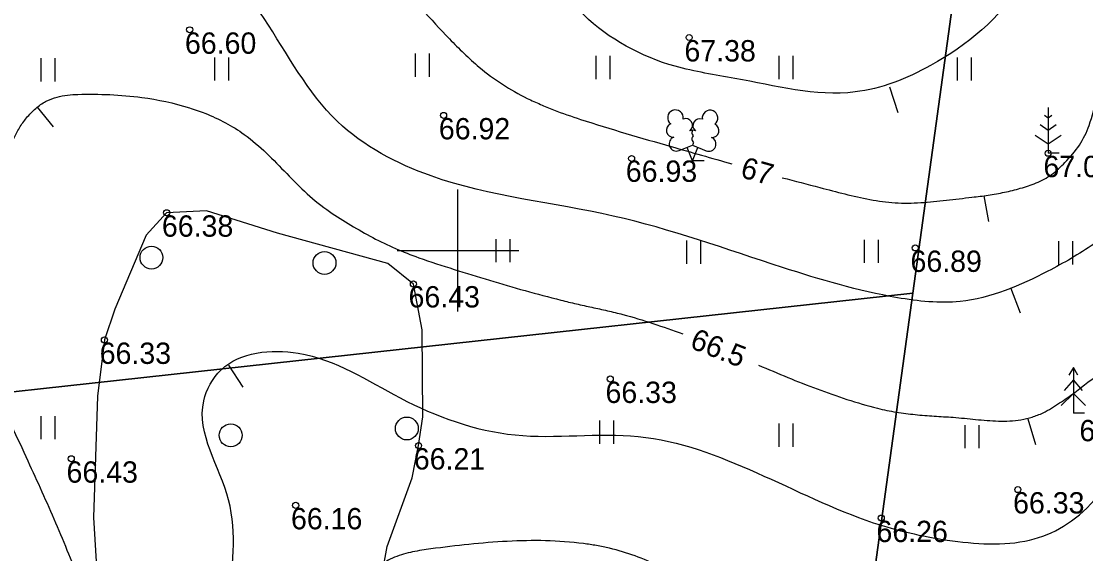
# Model space of a CAD drawing. Extents: x 642676 to 643174, y 6457928 to 6458389.
# Drawn here: x 642885.67 to 642920.6, y 6458090.05 to 6458107.52 of the extents above; entities that cross this region are included whole.
import ezdxf

# ---------------------------------------------------------------- set-up
doc = ezdxf.new("R2010")
doc.units = 0
for name, color, linetype in [('HALJASTUS', 7, 'Continuous'), ('HORISONTAAL', 7, 'Continuous'), ('KORGUS-EH2000', 7, 'Continuous'), ('PIIR', 7, 'Continuous'), ('PUU', 7, 'Continuous'), ('VORK', 7, 'Continuous')]:
    doc.layers.add(name, color=color, linetype=linetype)

msp = doc.modelspace()

# ---------------------------------------------------------------- linework, layer by layer
at = {"layer": 'HALJASTUS'}
for p, q in [((642898.594, 6458106.462), (642898.594, 6458105.702)), ((642899.054, 6458106.462), (642899.054, 6458105.702)), ((642886.309, 6458106.312), (642886.309, 6458105.552)), ((642886.769, 6458106.312), (642886.769, 6458105.552)), ((642892.013, 6458106.337), (642892.013, 6458105.577)), ((642892.473, 6458106.337), (642892.473, 6458105.577)), ((642904.523, 6458106.387), (642904.523, 6458105.627)), ((642904.983, 6458106.387), (642904.983, 6458105.627)), ((642910.528, 6458106.387), (642910.528, 6458105.627)), ((642910.988, 6458106.387), (642910.988, 6458105.627)), ((642916.382, 6458106.337), (642916.382, 6458105.577)), ((642916.842, 6458106.337), (642916.842, 6458105.577)), ((642901.246, 6458100.379), (642901.246, 6458099.619)), ((642901.706, 6458100.379), (642901.706, 6458099.619)), ((642907.5, 6458100.329), (642907.5, 6458099.569)), ((642907.96, 6458100.329), (642907.96, 6458099.569)), ((642913.33, 6458100.354), (642913.33, 6458099.594)), ((642913.79, 6458100.354), (642913.79, 6458099.594)), ((642919.71, 6458100.304), (642919.71, 6458099.544)), ((642920.17, 6458100.304), (642920.17, 6458099.544)), ((642886.309, 6458094.571), (642886.309, 6458093.811)), ((642886.769, 6458094.571), (642886.769, 6458093.811)), ((642904.648, 6458094.421), (642904.648, 6458093.661)), ((642905.108, 6458094.421), (642905.108, 6458093.661)), ((642910.528, 6458094.321), (642910.528, 6458093.561)), ((642910.988, 6458094.321), (642910.988, 6458093.561)), ((642916.632, 6458094.271), (642916.632, 6458093.511)), ((642917.092, 6458094.271), (642917.092, 6458093.511))]:
    msp.add_line(p, q, dxfattribs=at)
msp.add_lwpolyline([(642897.522, 6458089.447), (642897.672, 6458090.293), (642898.497, 6458092.546), (642898.705, 6458093.601), (642898.847, 6458094.548), (642898.822, 6458097.402), (642898.538, 6458098.902), (642897.697, 6458099.58), (642894.08, 6458100.567), (642891.742, 6458101.307), (642890.438, 6458101.241), (642889.766, 6458100.506), (642888.74, 6458098.078), (642888.396, 6458097.067), (642888.164, 6458095.224), (642888.039, 6458091.244), (642888.143, 6458089.434)], dxfattribs=at)
for centre in [(642889.94, 6458099.77), (642895.619, 6458099.595), (642898.321, 6458094.162), (642892.542, 6458093.937)]:
    msp.add_circle(centre, 0.375, dxfattribs=at)
at = {"layer": 'HORISONTAAL'}
for p, q in [((642914.166, 6458105.373), (642914.439, 6458104.529)), ((642886.189, 6458104.703), (642886.71, 6458104.058)), ((642917.262, 6458101.798), (642917.415, 6458100.956)), ((642918.139, 6458098.785), (642918.456, 6458097.953)), ((642892.464, 6458096.241), (642892.935, 6458095.521)), ((642918.704, 6458094.479), (642918.952, 6458093.635))]:
    msp.add_line(p, q, dxfattribs=at)
for points in [[(642929.948, 6458140.902), (642927.488, 6458138.008), (642922.507, 6458136.634), (642921.689, 6458134.623), (642921.54, 6458131.645), (642921.391, 6458126.657), (642921.54, 6458122.116), (642921.019, 6458118.319), (642920.995, 6458115.006), (642919.928, 6458112.152), (642918.49, 6458108.752), (642915.513, 6458106.072), (642913.033, 6458105.204), (642909.09, 6458105.65), (642907.13, 6458106.047), (642904.129, 6458107.735), (642901.872, 6458110.539), (642900.483, 6458111.854), (642896.466, 6458116.346), (642894.184, 6458119.771), (642891.356, 6458123.568), (642889.868, 6458125.292), (642887.115, 6458126.558), (642884.759, 6458126.682), (642882.254, 6458126.409), (642876.128, 6458126.955), (642872.346, 6458127.486)], [(642910.644, 6458102.391), (642911.881, 6458102.068), (642913.521, 6458101.676), (642914.347, 6458101.567), (642915.186, 6458101.575), (642916.03, 6458101.653), (642916.869, 6458101.75), (642917.404, 6458101.818), (642917.932, 6458101.914), (642918.456, 6458102.045), (642918.977, 6458102.221), (642919.484, 6458102.499), (642919.92, 6458102.892), (642920.397, 6458103.464), (642920.713, 6458104.108), (642920.968, 6458105.037), (642921.204, 6458105.97), (642921.436, 6458106.902), (642921.681, 6458107.83), (642922.107, 6458109.161), (642922.576, 6458110.485), (642922.989, 6458111.821), (642923.142, 6458112.5), (642923.2, 6458112.844), (642923.243, 6458113.19), (642923.271, 6458114.542), (642923.218, 6458115.895), (642923.18, 6458116.82), (642923.123, 6458117.745), (642923.09, 6458118.669), (642923.094, 6458119.131), (642923.104, 6458119.362), (642923.119, 6458119.593), (642923.225, 6458120.118), (642923.418, 6458120.623), (642923.642, 6458121.122), (642923.838, 6458121.628), (642924.262, 6458122.963), (642924.657, 6458124.308), (642924.79, 6458124.882)], [(642927.741, 6458121.781), (642927.021, 6458123.171), (642926.401, 6458123.171), (642925.533, 6458120.59), (642925.037, 6458117.115), (642924.268, 6458111.184), (642923.797, 6458106.767), (642923.127, 6458102.598), (642920.871, 6458100.215), (642919.358, 6458099.322), (642916.481, 6458098.329), (642914.422, 6458098.454), (642910.652, 6458099.446), (642905.097, 6458101.134), (642899.119, 6458102.449), (642896.044, 6458104.236), (642893.638, 6458107.611), (642891.48, 6458110.316), (642889.397, 6458111.978), (642887.512, 6458112.276), (642884.362, 6458111.879), (642877.815, 6458109.422), (642876.426, 6458108.132), (642875.979, 6458107.512), (642875.88, 6458106.171), (642875.582, 6458101.01), (642875.508, 6458098.23), (642876.302, 6458094.533), (642877.988, 6458092.646), (642881.336, 6458091.753), (642881.758, 6458091.282), (642884.164, 6458086.616), (642885.726, 6458083.564), (642887.438, 6458079.99), (642888.008, 6458076.491), (642888.554, 6458074.605), (642888.851, 6458073.141), (642890.687, 6458072.396), (642890.86, 6458074.382), (642891.828, 6458075.201), (642892.869, 6458074.977), (642893.688, 6458073.389), (642892.472, 6458071.677), (642891.232, 6458070.684), (642890.216, 6458069.865), (642889.075, 6458068.674), (642888.504, 6458066.813), (642888.951, 6458064.554)], [(642874.197, 6458119.06), (642874.458, 6458119.94), (642874.613, 6458120.231), (642874.732, 6458120.353), (642874.88, 6458120.462), (642875.401, 6458120.682), (642875.921, 6458120.685), (642876.634, 6458120.519), (642877.347, 6458120.339), (642878.06, 6458120.158), (642878.774, 6458119.99), (642881.452, 6458119.444), (642882.222, 6458119.417), (642882.609, 6458119.48), (642882.99, 6458119.593), (642884.419, 6458120.235), (642885.768, 6458120.983), (642886.331, 6458121.333), (642886.876, 6458121.713), (642887.419, 6458122.094), (642887.975, 6458122.447), (642888.893, 6458122.497), (642889.08, 6458122.343), (642889.255, 6458122.179), (642889.571, 6458121.824), (642889.852, 6458121.439), (642890.108, 6458121.032), (642890.845, 6458119.773), (642891.497, 6458118.476), (642891.894, 6458117.409), (642892.007, 6458116.916), (642892.074, 6458116.408), (642892.169, 6458115.911), (642892.249, 6458115.674), (642892.365, 6458115.449), (642893.145, 6458114.396), (642894.002, 6458113.414), (642896.399, 6458110.664), (642898.813, 6458107.929), (642899.72, 6458106.946), (642900.196, 6458106.473), (642900.698, 6458106.018), (642902.276, 6458104.995), (642902.704, 6458104.798), (642903.138, 6458104.617), (642904.022, 6458104.306), (642906.998, 6458103.413), (642908.991, 6458102.846)], [(642909.868, 6458096.238), (642910.821, 6458095.839), (642911.785, 6458095.46), (642912.766, 6458095.117), (642913.769, 6458094.826), (642914.386, 6458094.699), (642915.006, 6458094.619), (642915.628, 6458094.568), (642916.249, 6458094.528), (642916.99, 6458094.46), (642917.736, 6458094.406), (642918.477, 6458094.45), (642918.842, 6458094.536), (642919.201, 6458094.677), (642919.742, 6458094.998), (642920.242, 6458095.347), (642921.135, 6458095.968), (642921.506, 6458096.105), (642921.921, 6458096.143), (642922.334, 6458096.193), (642922.525, 6458096.257), (642922.698, 6458096.365), (642923.33, 6458097.076), (642923.789, 6458097.903), (642924.483, 6458099.616), (642925.203, 6458102.892), (642925.55, 6458104.529), (642925.823, 6458106.068)], [(642889.301, 6458083.485), (642888.719, 6458085.173), (642888.174, 6458087.208), (642887.628, 6458088.994), (642887.23, 6458090.034), (642886.802, 6458091.06), (642885.892, 6458093.089), (642885.353, 6458094.242), (642884.782, 6458095.379), (642884.208, 6458096.519), (642883.66, 6458097.68), (642883.435, 6458098.372), (642883.405, 6458098.728), (642883.461, 6458099.07), (642883.729, 6458099.805), (642884.032, 6458100.534), (642885.272, 6458103.363), (642885.443, 6458103.725), (642885.635, 6458104.069), (642885.876, 6458104.395), (642886.022, 6458104.551), (642886.189, 6458104.703), (642886.509, 6458104.913), (642886.842, 6458105.039), (642887.184, 6458105.103), (642887.529, 6458105.125), (642888.57, 6458105.117), (642889.62, 6458105.025), (642891.183, 6458104.684), (642891.695, 6458104.505), (642892.367, 6458104.197), (642892.985, 6458103.81), (642893.711, 6458103.198), (642894.378, 6458102.528), (642895.05, 6458101.866), (642895.788, 6458101.278), (642896.487, 6458100.833), (642897.205, 6458100.425), (642898.714, 6458099.765), (642899.873, 6458099.383), (642901.035, 6458099.025), (642903.377, 6458098.375), (642903.885, 6458098.252), (642904.395, 6458098.139), (642904.904, 6458098.026), (642905.411, 6458097.903), (642907.376, 6458097.267)], [(642922.284, 6458086.579), (642922.011, 6458082.286), (642921.615, 6458080.424), (642920.25, 6458076.081), (642919.184, 6458075.536), (642916.654, 6458075.039), (642912.463, 6458075.337), (642909.635, 6458074.965), (642904.7, 6458074.171), (642900.806, 6458074.493), (642898.152, 6458075.982), (642896.168, 6458077.521), (642894.556, 6458080.3), (642893.018, 6458083.551), (642892.497, 6458088.44), (642892.472, 6458091.815), (642891.654, 6458095.066), (642892.224, 6458096.084), (642894.754, 6458096.63), (642898.102, 6458095.165), (642901.872, 6458093.949), (642905.915, 6458093.9), (642913.628, 6458091.071), (642916.059, 6458090.5), (642918.762, 6458090.5), (642920.895, 6458091.815), (642921.887, 6458092.56), (642922.507, 6458092.113), (642922.235, 6458086.852)], [(642907.859, 6458088.706), (642907.32, 6458089.143), (642906.605, 6458089.621), (642905.813, 6458089.979), (642904.974, 6458090.229), (642904.547, 6458090.318), (642904.121, 6458090.384), (642902.874, 6458090.478), (642901.618, 6458090.458), (642900.361, 6458090.357), (642899.111, 6458090.21), (642898.81, 6458090.167), (642898.512, 6458090.111), (642898.216, 6458090.036), (642897.921, 6458089.937), (642897.59, 6458089.758), (642897.455, 6458089.628), (642897.399, 6458089.551), (642897.35, 6458089.466), (642897.159, 6458088.955), (642897.06, 6458088.441), (642897.003, 6458087.406), (642896.987, 6458086.668), (642896.995, 6458085.929), (642897.045, 6458085.19), (642897.09, 6458084.821), (642897.152, 6458084.453), (642897.323, 6458083.872), (642897.462, 6458083.605), (642897.648, 6458083.361), (642898.062, 6458082.958), (642898.495, 6458082.595), (642898.932, 6458082.243), (642899.359, 6458081.872), (642899.442, 6458081.8), (642899.705, 6458081.594), (642899.857, 6458081.441), (642899.914, 6458081.352), (642899.937, 6458081.303), (642899.954, 6458081.252), (642899.996, 6458080.98), (642899.987, 6458080.707), (642899.955, 6458080.433), (642899.93, 6458080.16), (642899.916, 6458079.98), (642899.897, 6458079.8), (642899.88, 6458079.44), (642899.967, 6458079.079), (642900.17, 6458078.753), (642900.438, 6458078.448), (642900.723, 6458078.15), (642900.922, 6458077.936), (642901.119, 6458077.733), (642901.176, 6458077.676)]]:
    msp.add_spline(points, degree=3, dxfattribs=at)
at = {"layer": 'KORGUS-EH2000'}
for centre in [(642891.194, 6458107.244), (642907.588, 6458106.992), (642899.527, 6458104.435), (642919.37, 6458103.195), (642905.696, 6458103.021), (642890.438, 6458101.241), (642915.007, 6458100.086), (642898.538, 6458098.902), (642888.396, 6458097.067), (642904.997, 6458095.785), (642898.705, 6458093.601), (642887.308, 6458093.169), (642918.374, 6458092.158), (642894.674, 6458091.639), (642913.89, 6458091.22)]:
    msp.add_circle(centre, 0.1, dxfattribs=at)
at = {"layer": 'PIIR'}
msp.add_lwpolyline([(642948.51, 6458227.63), (642937.15, 6458150.56), (642928.75, 6458072.47), (642911.08, 6458070.62), (642914.93, 6458098.6), (642917.59, 6458117.94), (642919.91, 6458134.79), (642924.66, 6458169.35), (642929.35, 6458203.42)], dxfattribs=at)
for points in [[(642875.89, 6458125.19), (642917.59, 6458117.94), (642914.93, 6458098.6), (642876.21, 6458094.36), (642876.04, 6458110.5)], [(642876.21, 6458094.36), (642914.93, 6458098.6), (642911.08, 6458070.62), (642876.49, 6458066.88), (642876.27, 6458088.39)]]:
    msp.add_lwpolyline(points, close=True, dxfattribs=at)
at = {"layer": 'PUU'}
for p, q in [((642919.37, 6458104.695), (642919.37, 6458103.195)), ((642919.37, 6458104.345), (642919.246, 6458104.428)), ((642919.494, 6458104.428), (642919.37, 6458104.345)), ((642919.37, 6458103.945), (642919.103, 6458104.123)), ((642919.637, 6458104.123), (642919.37, 6458103.945)), ((642918.946, 6458103.784), (642919.37, 6458103.502)), ((642919.37, 6458103.502), (642919.794, 6458103.784)), ((642907.255, 6458103.279), (642907.7, 6458103.454)), ((642907.695, 6458102.944), (642907.52, 6458103.384)), ((642907.695, 6458102.944), (642907.875, 6458103.384)), ((642907.7, 6458103.454), (642908.14, 6458103.274)), ((642908.075, 6458102.944), (642907.695, 6458102.944)), ((642919.73, 6458103.195), (642919.37, 6458103.195)), ((642920.197, 6458096.161), (642920.047, 6458095.911)), ((642920.347, 6458095.911), (642920.197, 6458096.161)), ((642920.197, 6458096.161), (642920.197, 6458094.661)), ((642920.197, 6458095.761), (642919.897, 6458095.411)), ((642920.497, 6458095.411), (642920.197, 6458095.761)), ((642920.197, 6458095.311), (642919.797, 6458094.911)), ((642920.597, 6458094.911), (642920.197, 6458095.311)), ((642920.557, 6458094.661), (642920.197, 6458094.661))]:
    msp.add_line(p, q, dxfattribs=at)
msp.add_lwpolyline([(642907.7, 6458103.949), (642907.68, 6458103.874), (642907.68, 6458103.854), (642907.69, 6458103.824), (642907.71, 6458103.789), (642907.715, 6458103.769), (642907.7, 6458103.734), (642907.675, 6458103.684), (642907.67, 6458103.659), (642907.675, 6458103.644), (642907.685, 6458103.614), (642907.72, 6458103.554), (642907.725, 6458103.534), (642907.72, 6458103.514), (642907.705, 6458103.479), (642907.7, 6458103.454)], dxfattribs=at)
for centre, radius, start, end in [((642907.137, 6458104.359), 0.256, 111.5027, 232.5173), ((642907.137, 6458104.359), 0.256, 350.4856, 111.5002), ((642907.472, 6458104.108), 0.224, 308.5041, 111.5725), ((642907.935, 6458104.103), 0.225, 67.7016, 230.5126), ((642908.273, 6458104.35), 0.256, 67.6168, 188.6314), ((642908.273, 6458104.35), 0.256, 306.5997, 67.6143), ((642907.064, 6458103.947), 0.224, 111.4304, 274.4987), ((642908.341, 6458103.937), 0.224, 264.6183, 67.6866), ((642907.168, 6458103.503), 0.237, 111.5014, 291.5004), ((642907.699, 6458103.712), 0.237, 66.7655, 111.5015), ((642908.229, 6458103.495), 0.237, 247.6166, 67.6155)]:
    msp.add_arc(centre, radius, start, end, dxfattribs=at)
at = {"layer": 'VORK'}
for p, q in [((642900, 6458098), (642900, 6458102)), ((642898, 6458100), (642902, 6458100))]:
    msp.add_line(p, q, dxfattribs=at)

# ---------------------------------------------------------------- texts
at = {"layer": 'HORISONTAAL'}
for s, rotation, p in [('67', 344.3744, (642909.234, 6458102.415)), ('66.5', 338.6081, (642907.575, 6458096.815))]:
    msp.add_text(s, height=0.7, rotation=rotation, dxfattribs=at).set_placement(p)
at = {"layer": 'KORGUS-EH2000'}
for s, p in [('66.60', (642891.039, 6458106.458)), ('67.38', (642907.433, 6458106.206)), ('66.92', (642899.372, 6458103.649)), ('66.93', (642905.508, 6458102.255)), ('67.09', (642919.215, 6458102.409)), ('66.38', (642890.283, 6458100.455)), ('66.89', (642914.852, 6458099.3)), ('66.43', (642898.378, 6458098.133)), ('66.33', (642888.241, 6458096.281)), ('66.33', (642904.842, 6458094.999)), ('66.30', (642920.396, 6458093.743)), ('66.21', (642898.55, 6458092.815)), ('66.43', (642887.153, 6458092.383)), ('66.33', (642918.219, 6458091.372)), ('66.16', (642894.519, 6458090.853)), ('66.26', (642913.735, 6458090.434))]:
    msp.add_text(s, height=0.7, dxfattribs=at).set_placement(p)

doc.saveas('drawing.dxf')
